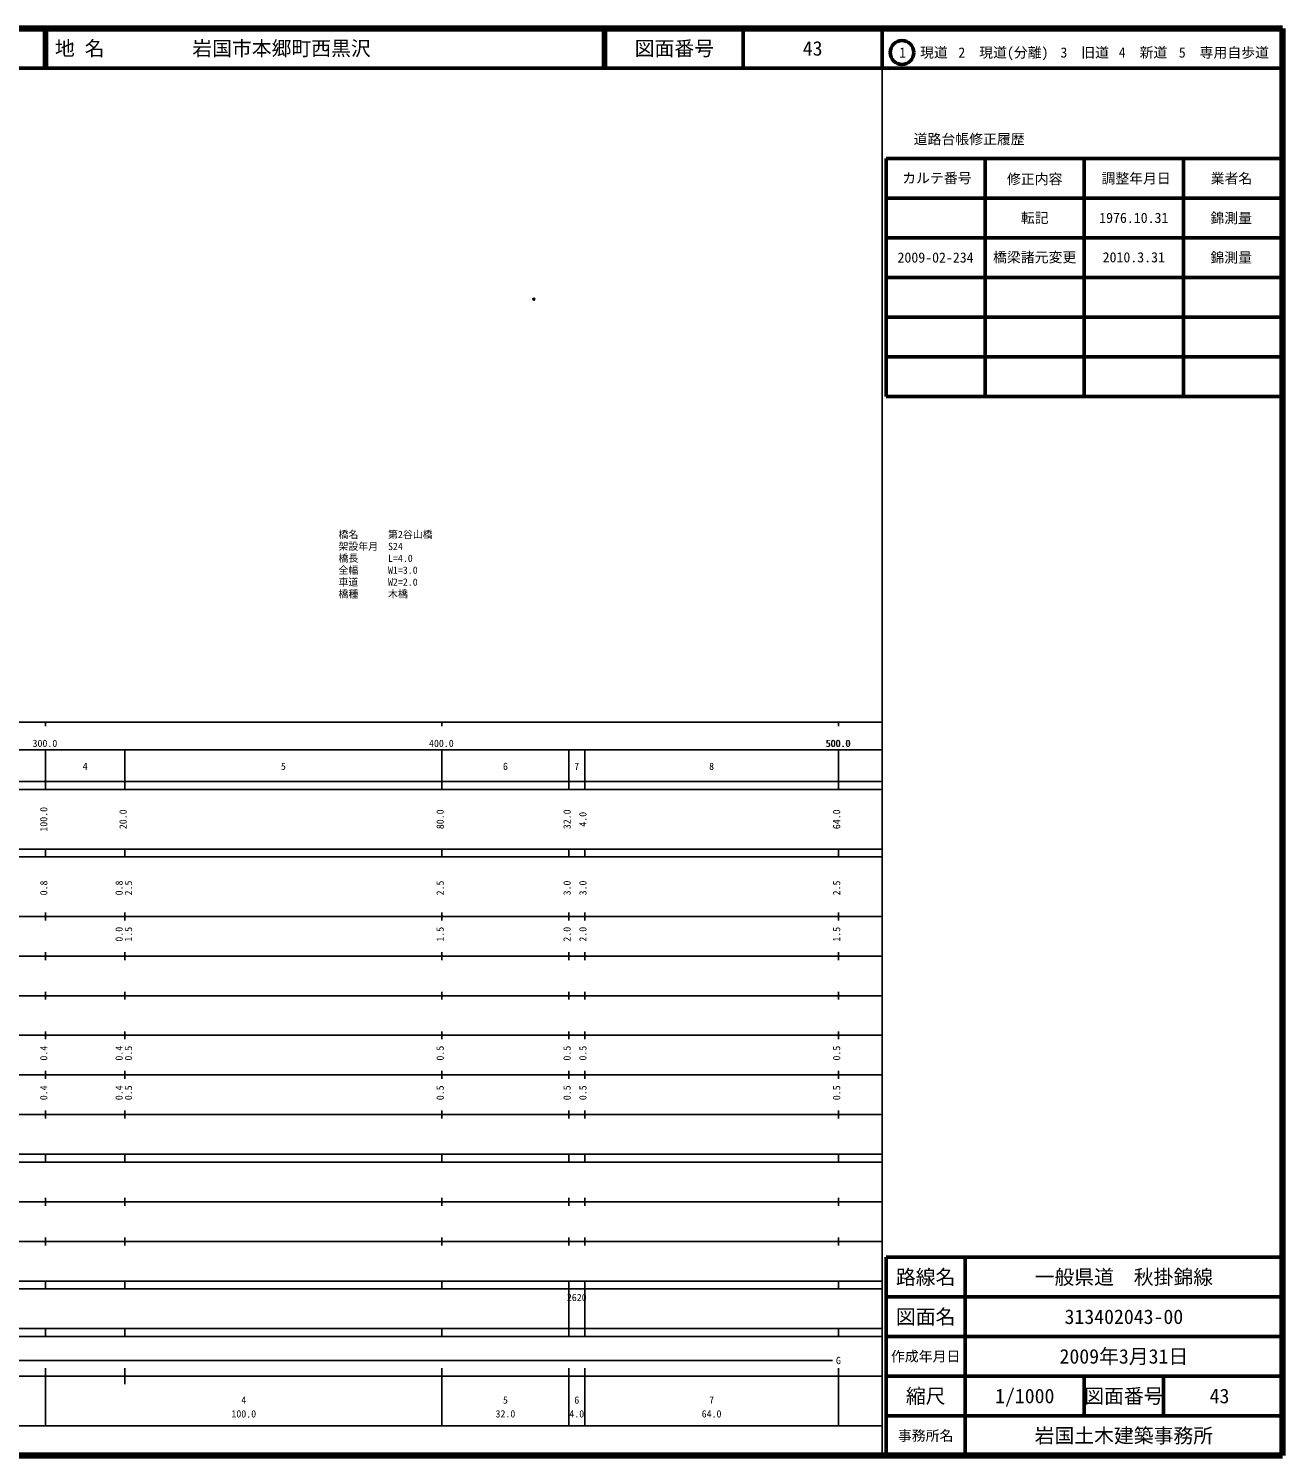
# Model space of a CAD drawing. Units: millimetres on the paper. Extents: x 40 to 680, y 20 to 380.
# Drawn here: x 363.7 to 680, y 20 to 380 of the extents above; entities that cross this region are included whole.
import ezdxf
from ezdxf.enums import TextEntityAlignment as Align

# ---------------------------------------------------------------- set-up
doc = ezdxf.new("R2010")
doc.units = ezdxf.units.MM
doc.header["$PDMODE"] = 32
doc.header["$PDSIZE"] = 0.5
for name, color, linetype in [('M-OTRS', 6, 'Continuous'), ('M-STR-HTXT', 7, 'Continuous'), ('M-TTL-TXT', 7, 'Continuous')]:
    doc.layers.add(name, color=color, linetype=linetype)
for name, color, linetype, lineweight in [('M-TTL', 2, 'Continuous', 140), ('M-TTL-BAND', 7, 'Continuous', 25), ('M-TTL-FRAM', 2, 'Continuous', 50), ('M-TTL-LINE', 7, 'Continuous', 50)]:
    doc.layers.add(name, color=color, linetype=linetype, lineweight=lineweight)
doc.styles.add('ＭＳ ゴシック', font='')
doc.styles.get('ＭＳ ゴシック').set_extended_font_data('MS Gothic')

msp = doc.modelspace()

# ---------------------------------------------------------------- linework, layer by layer
at = {"layer": 'M-OTRS'}
msp.add_point((491.178, 311.733), dxfattribs=at)
at = {"layer": 'M-TTL'}
for p, q in [((680, 380), (40, 380)), ((680, 20), (680, 380)), ((40, 20), (680, 20))]:
    msp.add_line(p, q, dxfattribs=at)
at = {"layer": 'M-TTL-BAND'}
for p, q in [((579, 20), (579, 370)), ((40, 205), (579, 205)), ((368, 205), (368, 204)), ((468, 205), (468, 204)), ((568, 205), (568, 204)), ((68, 198), (579, 198)), ((368, 188), (368, 198)), ((388, 188), (388, 198)), ((468, 188), (468, 198)), ((500, 188), (500, 198)), ((504, 188), (504, 198)), ((568, 188), (568, 198)), ((40, 190), (579, 190)), ((40, 188), (579, 188)), ((40, 173), (579, 173)), ((368, 171), (368, 173)), ((388, 171), (388, 173)), ((468, 171), (468, 173)), ((500, 171), (500, 173)), ((504, 171), (504, 173)), ((568, 171), (568, 173)), ((40, 171), (579, 171)), ((40, 156), (579, 156)), ((368, 155), (368, 157)), ((388, 155), (388, 157)), ((468, 155), (468, 157)), ((500, 155), (500, 157)), ((504, 155), (504, 157)), ((568, 155), (568, 157)), ((46, 146), (579, 146)), ((368, 145), (368, 147)), ((388, 145), (388, 147)), ((468, 145), (468, 147)), ((500, 145), (500, 147)), ((504, 145), (504, 147)), ((568, 145), (568, 147)), ((368, 135), (368, 137)), ((388, 135), (388, 137)), ((468, 135), (468, 137)), ((500, 135), (500, 137)), ((504, 135), (504, 137)), ((568, 135), (568, 137)), ((52, 136), (579, 136)), ((46, 126), (579, 126)), ((368, 125), (368, 127)), ((388, 125), (388, 127)), ((468, 125), (468, 127)), ((500, 125), (500, 127)), ((504, 125), (504, 127)), ((568, 125), (568, 127)), ((52, 116), (579, 116)), ((368, 115), (368, 117)), ((388, 115), (388, 117)), ((468, 115), (468, 117)), ((500, 115), (500, 117)), ((504, 115), (504, 117)), ((568, 115), (568, 117)), ((46, 106), (579, 106)), ((368, 105), (368, 107)), ((388, 105), (388, 107)), ((468, 105), (468, 107)), ((500, 105), (500, 107)), ((504, 105), (504, 107)), ((568, 105), (568, 107)), ((40, 96), (579, 96)), ((40, 94), (579, 94)), ((368, 94), (368, 96)), ((388, 94), (388, 96)), ((468, 94), (468, 96)), ((500, 94), (500, 96)), ((504, 94), (504, 96)), ((568, 94), (568, 96)), ((49, 84), (579, 84)), ((368, 83), (368, 85)), ((388, 83), (388, 85)), ((468, 83), (468, 85)), ((500, 83), (500, 85)), ((504, 83), (504, 85)), ((568, 83), (568, 85)), ((40, 74), (579, 74)), ((368, 73), (368, 75)), ((388, 73), (388, 75)), ((468, 73), (468, 75)), ((500, 73), (500, 75)), ((504, 73), (504, 75)), ((568, 73), (568, 75)), ((40, 64), (579, 64)), ((40, 62), (579, 62)), ((368, 62), (368, 64)), ((388, 62), (388, 64)), ((468, 62), (468, 64)), ((500, 62), (500, 64)), ((500, 52), (500, 62)), ((504, 62), (504, 64)), ((504, 52), (504, 62)), ((568, 62), (568, 64)), ((40, 52), (579, 52)), ((368, 50), (368, 52)), ((388, 50), (388, 52)), ((468, 50), (468, 52)), ((500, 50), (500, 52)), ((504, 50), (504, 52)), ((568, 50), (568, 52)), ((40, 50), (579, 50)), ((69.5, 44), (566.5, 44)), ((40, 40), (579, 40)), ((368, 27.5), (368, 42)), ((388, 38), (388, 42)), ((468, 27.5), (468, 42)), ((500, 27.5), (500, 42)), ((504, 27.5), (504, 42)), ((568, 27.5), (568, 42)), ((68, 27.5), (579, 27.5))]:
    msp.add_line(p, q, dxfattribs=at)
at = {"layer": 'M-TTL-FRAM'}
for p, q in [((580, 347.197), (580, 287.197)), ((580, 347.197), (680, 347.197)), ((580, 287.197), (680, 287.197)), ((680, 70), (580, 70)), ((580, 70), (580, 20))]:
    msp.add_line(p, q, dxfattribs=at)
at = {"layer": 'M-TTL-LINE'}
for p, q in [((367.75, 380), (367.75, 370)), ((368.25, 380), (368.25, 370)), ((508.747, 380), (508.747, 370)), ((509.247, 380), (509.247, 370)), ((543.997, 380), (543.997, 370)), ((579, 380), (579, 370)), ((40, 370), (680, 370)), ((605, 347.197), (605, 287.197)), ((630, 347.197), (630, 287.197)), ((655, 347.197), (655, 287.197)), ((580, 337.197), (680, 337.197)), ((580, 327.197), (680, 327.197)), ((580, 317.197), (680, 317.197)), ((580, 307.197), (680, 307.197)), ((580, 297.197), (680, 297.197)), ((600, 70), (600, 20)), ((680, 60), (580, 60)), ((680, 50), (580, 50)), ((680, 40), (580, 40)), ((630, 40), (630, 30)), ((650, 40), (650, 30)), ((680, 30), (580, 30))]:
    msp.add_line(p, q, dxfattribs=at)
msp.add_circle((584.031, 373.958), 3, dxfattribs=at)

# ---------------------------------------------------------------- texts
at = {"layer": 'M-STR-HTXT', "style": 'ＭＳ ゴシック'}
for s, p in [('橋名\u3000\u3000\u3000第2谷山橋', (441.887, 250.889)), ('架設年月\u3000S24', (441.887, 247.889)), ('橋長\u3000\u3000\u3000L=4.0', (441.887, 244.889)), ('全幅\u3000\u3000\u3000W1=3.0', (441.887, 241.889)), ('車道\u3000\u3000\u3000W2=2.0', (441.887, 238.889)), ('橋種\u3000\u3000\u3000木橋', (441.887, 235.889))]:
    msp.add_text(s, height=1.833, dxfattribs=at).set_placement(p, align=Align.BOTTOM_LEFT)
at = {"layer": 'M-TTL-BAND', "style": 'ＭＳ ゴシック'}
for s, p in [('300.0', (367.844, 198.195)), ('400.0', (467.844, 198.195)), ('500.0', (567.844, 198.195)), ('500.0', (568, 198.195)), ('4', (378, 192.405)), ('5', (428, 192.405)), ('6', (484, 192.405)), ('7', (502, 192.405)), ('8', (536, 192.405)), ('G', (568, 42.5)), ('4', (418, 32.523)), ('5', (484, 32.523)), ('6', (502, 32.523)), ('7', (536, 32.523)), ('100.0', (418, 29.033)), ('32.0', (484, 29.033)), ('4.0', (502, 29.033)), ('64.0', (536, 29.033))]:
    msp.add_text(s, height=1.833, dxfattribs=at).set_placement(p, align=Align.BOTTOM_CENTER)
for s, p in [('100.0', (369, 180.5)), ('20.0', (389, 180.5)), ('80.0', (469, 180.5)), ('32.0', (501, 180.5)), ('4.0', (505, 180.5)), ('64.0', (569, 180.5)), ('0.8', (369, 163.174)), ('0.8', (388, 163.174)), ('2.5', (390.37, 163.174)), ('2.5', (469, 163.174)), ('3.0', (501, 163.174)), ('3.0', (505, 163.174)), ('2.5', (569, 163.174)), ('0.0', (388, 151.5)), ('1.5', (390.37, 151.5)), ('1.5', (469, 151.5)), ('2.0', (501, 151.5)), ('2.0', (505, 151.5)), ('1.5', (569, 151.5)), ('0.4', (369, 121.5)), ('0.4', (388, 121.5)), ('0.5', (390.37, 121.5)), ('0.5', (469, 121.5)), ('0.5', (501, 121.5)), ('0.5', (505, 121.5)), ('0.5', (569, 121.5)), ('0.4', (369, 111.5)), ('0.4', (388, 111.5)), ('0.5', (390.37, 111.5)), ('0.5', (469, 111.5)), ('0.5', (501, 111.5)), ('0.5', (505, 111.5)), ('0.5', (569, 111.5))]:
    msp.add_text(s, height=1.833, rotation=90, dxfattribs=at).set_placement(p, align=Align.BOTTOM_CENTER)
msp.add_text('2620', height=1.833, dxfattribs=at).set_placement((499.5, 58.405), align=Align.BOTTOM_LEFT)
at = {"layer": 'M-TTL-TXT', "style": 'ＭＳ ゴシック'}
for s, p in [('地 名', (370.38, 375)), ('岩国市本郷町西黒沢', (405.024, 375))]:
    msp.add_text(s, height=3.666, dxfattribs=at).set_placement(p, align=Align.MIDDLE_LEFT)
for s, height, p in [('図面番号', 3.666, (526.622, 375)), ('43', 3.666, (561.497, 375)), ('1\u3000現道', 2.566, (589.448, 373.958)), ('2\u3000現道(分離)', 2.566, (609.619, 373.958)), ('3\u3000旧道', 2.566, (630.121, 373.958)), ('4\u3000新道', 2.566, (644.824, 373.958)), ('5\u3000専用自歩道', 2.566, (665.228, 373.958)), ('道路台帳修正履歴', 2.566, (600.968, 352.113)), ('カルテ番号', 2.566, (592.839, 342.277)), ('修正内容', 2.566, (617.509, 342.023)), ('調整年月日', 2.566, (643.089, 342.197)), ('業者名', 2.566, (667.134, 342.197)), ('転記', 2.566, (617.5, 332.245)), ('1976.10.31', 2.566, (642.5, 332.245)), ('錦測量', 2.566, (667.077, 332.189)), ('2009-02-234', 2.566, (592.5, 322.234)), ('橋梁諸元変更', 2.566, (617.5, 322.291)), ('2010.3.31', 2.566, (642.5, 322.291)), ('錦測量', 2.566, (667.077, 322.234)), ('路線名', 3.666, (590, 65)), ('路線名', 3.666, (590, 65)), ('一般県道\u3000秋掛錦線', 3.666, (640, 65)), ('図面名', 3.666, (590, 55)), ('図面名', 3.666, (590, 55)), ('313402043-00', 3.666, (640, 55)), ('2009年3月31日', 3.666, (640, 45)), ('作成年月日', 2.566, (590, 45)), ('作成年月日', 2.566, (590, 45)), ('縮尺', 3.666, (590, 35)), ('縮尺', 3.666, (590, 35)), ('1/1000', 3.666, (615, 35)), ('図面番号', 3.666, (640, 35)), ('図面番号', 3.666, (640, 35)), ('43', 3.666, (664.125, 35)), ('事務所名', 2.566, (590, 25)), ('事務所名', 2.566, (590, 25)), ('岩国土木建築事務所', 3.666, (640, 25))]:
    msp.add_text(s, height=height, dxfattribs=at).set_placement(p, align=Align.MIDDLE_CENTER)

doc.saveas('drawing.dxf')
